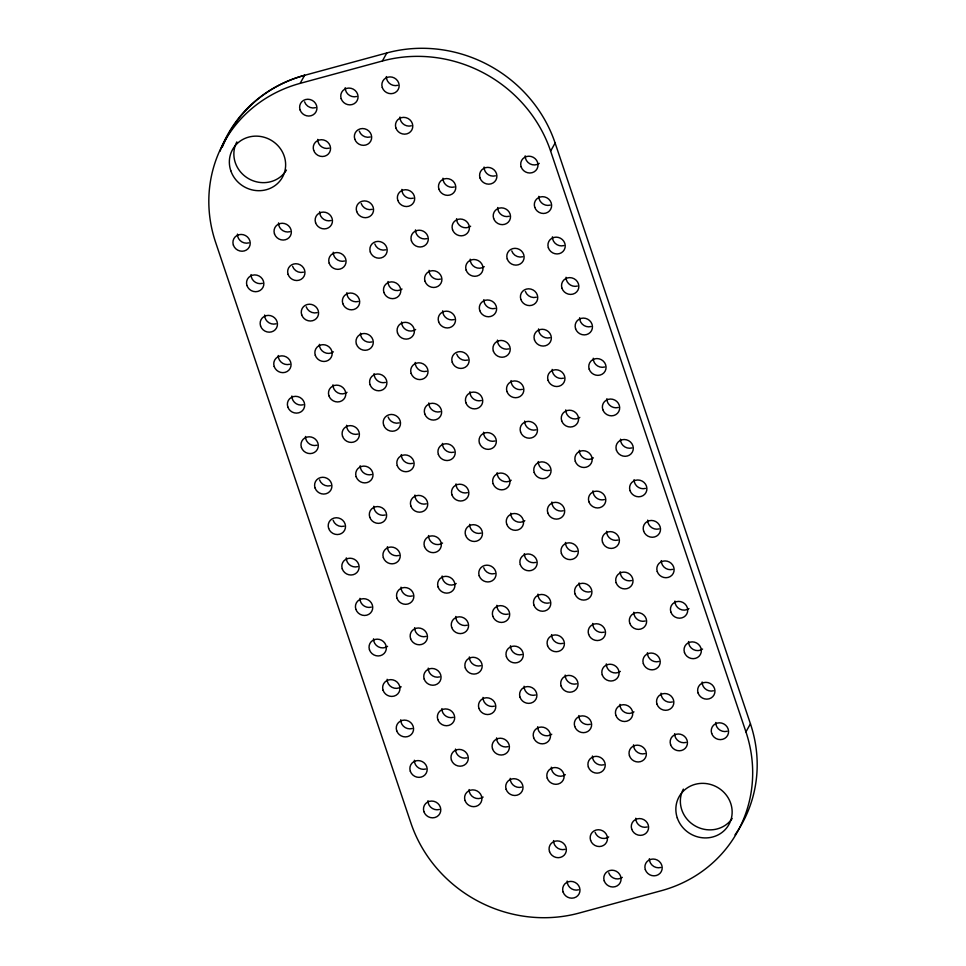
<?xml version="1.0" encoding="UTF-8"?>
<svg xmlns="http://www.w3.org/2000/svg" width="966" height="966" viewBox="0 0 966 966"><rect width="100%" height="100%" fill="white"/><g stroke="black" fill="none" stroke-linecap="round" stroke-linejoin="round"><path stroke-width="1.45" d="M303.602 75.59L386.847 52.949A134.962 127.222 29.2 0 1 555.124 143.04L750.437 723.824L745.933 731.878A134.962 127.222 29.2 0 1 661.372 890.688L579.153 913.051A134.962 127.222 29.2 0 1 410.876 822.96L215.563 242.176A134.962 127.222 29.2 0 1 300.124 83.366L304.628 75.312A134.962 127.222 29.2 0 0 222.204 147.375M300.124 83.366L382.343 61.015L386.847 52.949M745.933 731.878L550.62 151.094L555.124 143.04M382.343 61.015A134.962 127.222 29.2 0 1 550.62 151.094M604.644 367.008A8.779 8.271 29.2 0 1 593.257 358.229M604.088 632.187A8.779 8.271 29.2 0 1 592.701 623.42M562.973 643.368A8.779 8.271 29.2 0 1 551.598 634.59M563.528 378.177A8.779 8.271 29.2 0 1 552.154 369.398M521.857 654.55A8.779 8.271 29.2 0 1 510.483 645.771M522.413 389.358A8.779 8.271 29.2 0 1 511.038 380.58M480.754 665.719A8.779 8.271 29.2 0 1 469.367 656.94M481.31 400.528A8.779 8.271 29.2 0 1 469.923 391.761M439.639 676.9A8.779 8.271 29.2 0 1 428.264 668.122M440.194 411.709A8.779 8.271 29.2 0 1 428.819 402.931M401.192 686.814A8.779 8.271 29.2 0 1 387.149 679.291M713.524 690.787A8.779 8.271 29.2 0 1 702.149 682.008M702.584 649.055A8.779 8.271 29.2 0 1 688.541 641.533M399.079 422.891A8.779 8.271 29.2 0 1 388.139 417.022M658.812 661.493A8.779 8.271 29.2 0 1 647.425 652.714M357.975 434.06A8.779 8.271 29.2 0 1 346.589 425.281M316.86 445.241A8.779 8.271 29.2 0 1 305.485 436.463M620.353 671.406A8.779 8.271 29.2 0 1 606.322 663.883M618.252 407.483A8.779 8.271 29.2 0 1 606.877 398.704M576.581 683.843A8.779 8.271 29.2 0 1 565.207 675.065M579.805 417.397A8.779 8.271 29.2 0 1 565.762 409.874M535.478 695.013A8.779 8.271 29.2 0 1 524.091 686.234M494.363 706.194A8.779 8.271 29.2 0 1 482.988 697.416M536.033 429.834A8.779 8.271 29.2 0 1 524.647 421.055M453.247 717.364A8.779 8.271 29.2 0 1 441.873 708.585M494.918 441.003A8.779 8.271 29.2 0 1 483.543 432.225M412.144 728.545A8.779 8.271 29.2 0 1 400.757 719.767M453.803 452.185A8.779 8.271 29.2 0 1 442.428 443.406M412.699 463.354A8.779 8.271 29.2 0 1 401.313 454.575M672.421 701.956A8.779 8.271 29.2 0 1 661.034 693.177M371.584 474.535A8.779 8.271 29.2 0 1 360.209 465.757M633.962 711.87A8.779 8.271 29.2 0 1 619.93 704.359M330.469 485.705A8.779 8.271 29.2 0 1 319.529 479.848M590.19 724.307A8.779 8.271 29.2 0 1 578.815 715.54M631.861 447.946A8.779 8.271 29.2 0 1 620.486 439.168M551.743 734.232A8.779 8.271 29.2 0 1 537.7 726.71M593.414 457.86A8.779 8.271 29.2 0 1 579.371 450.349M507.971 746.67A8.779 8.271 29.2 0 1 496.596 737.891M549.642 470.297A8.779 8.271 29.2 0 1 538.255 461.531M727.144 731.262A8.779 8.271 29.2 0 1 715.758 722.483M466.868 757.839A8.779 8.271 29.2 0 1 455.481 749.061M511.195 480.223A8.779 8.271 29.2 0 1 497.152 472.7M425.752 769.021A8.779 8.271 29.2 0 1 414.366 760.242M467.423 492.66A8.779 8.271 29.2 0 1 456.037 483.881M426.308 503.829A8.779 8.271 29.2 0 1 414.933 495.051M686.029 742.431A8.779 8.271 29.2 0 1 674.654 733.653M385.192 515.011A8.779 8.271 29.2 0 1 373.818 506.232M644.914 753.613A8.779 8.271 29.2 0 1 633.539 744.834M344.089 526.18A8.779 8.271 29.2 0 1 333.137 520.324M603.81 764.782A8.779 8.271 29.2 0 1 592.424 756.004M645.469 488.422A8.779 8.271 29.2 0 1 634.094 479.643M565.351 774.696A8.779 8.271 29.2 0 1 551.32 767.185M604.366 499.603A8.779 8.271 29.2 0 1 592.979 490.825M521.58 787.133A8.779 8.271 29.2 0 1 510.205 778.355M563.25 510.772A8.779 8.271 29.2 0 1 551.876 501.994M483.133 797.047A8.779 8.271 29.2 0 1 469.09 789.536M524.804 520.686A8.779 8.271 29.2 0 1 510.76 513.175M439.361 809.484A8.779 8.271 29.2 0 1 427.986 800.705M481.032 533.123A8.779 8.271 29.2 0 1 469.645 524.345M564.941 849.343A8.779 8.271 29.2 0 1 553.566 840.565M442.573 543.037A8.779 8.271 29.2 0 1 428.542 535.526M608.713 836.906A8.779 8.271 29.2 0 1 595.104 832.318M398.801 555.474A8.779 8.271 29.2 0 1 387.426 546.696M647.16 826.993A8.779 8.271 29.2 0 1 635.785 818.214M357.698 566.656A8.779 8.271 29.2 0 1 346.311 557.877M578.549 889.819A8.779 8.271 29.2 0 1 567.175 881.04M659.09 528.897A8.779 8.271 29.2 0 1 647.703 520.119M622.321 877.382A8.779 8.271 29.2 0 1 608.725 872.781M617.974 540.066A8.779 8.271 29.2 0 1 606.6 531.288M660.78 867.468A8.779 8.271 29.2 0 1 649.393 858.689M576.859 551.248A8.779 8.271 29.2 0 1 565.484 542.469M535.756 562.417A8.779 8.271 29.2 0 1 524.369 553.651M494.64 573.599A8.779 8.271 29.2 0 1 483.7 567.742M456.194 583.512A8.779 8.271 29.2 0 1 442.15 576.002M412.422 595.95A8.779 8.271 29.2 0 1 401.035 587.171M371.306 607.131A8.779 8.271 29.2 0 1 359.932 598.352M672.698 569.372A8.779 8.271 29.2 0 1 661.312 560.594M631.583 580.542A8.779 8.271 29.2 0 1 620.208 571.763M590.48 591.723A8.779 8.271 29.2 0 1 579.093 582.945M549.364 602.893A8.779 8.271 29.2 0 1 537.977 594.114M508.249 614.074A8.779 8.271 29.2 0 1 496.874 605.296M467.146 625.243A8.779 8.271 29.2 0 1 455.759 616.465M426.03 636.425A8.779 8.271 29.2 0 1 414.655 627.646M387.583 646.339A8.779 8.271 29.2 0 1 373.54 638.816M688.963 608.58A8.779 8.271 29.2 0 1 674.932 601.057M645.191 621.017A8.779 8.271 29.2 0 1 633.817 612.239M413.255 198.175A8.779 8.271 29.2 0 1 401.868 189.396M372.139 209.344A8.779 8.271 29.2 0 1 361.199 203.488M331.024 220.526A8.779 8.271 29.2 0 1 319.649 211.747M750.437 723.824A134.962 127.222 29.2 0 1 734.993 834.865M220.031 151.227A135.518 127.741 29.2 0 1 304.628 75.312M286.443 170.076A28.533 26.891 29.2 0 1 248.697 178.734A28.533 26.891 29.2 0 1 236.851 141.893M732.168 818.504A28.533 26.891 29.2 0 1 694.542 825.568A28.533 26.891 29.2 0 1 683.348 789.113M329.128 148.16A8.779 8.271 29.2 0 1 317.742 139.382M370.244 136.979A8.779 8.271 29.2 0 1 359.292 131.122M411.347 125.809A8.779 8.271 29.2 0 1 399.972 117.031M315.52 107.685A8.779 8.271 29.2 0 1 304.568 101.828M356.623 96.503A8.779 8.271 29.2 0 1 345.248 87.725M397.738 85.334A8.779 8.271 29.2 0 1 386.364 76.555M539.245 163.387A8.779 8.271 29.2 0 1 525.202 155.864M495.473 175.824A8.779 8.271 29.2 0 1 484.099 167.046M454.358 186.993A8.779 8.271 29.2 0 1 442.983 178.215M289.921 231.695A8.779 8.271 29.2 0 1 278.534 222.917M248.805 242.877A8.779 8.271 29.2 0 1 237.431 234.098M550.197 205.118A8.779 8.271 29.2 0 1 538.823 196.339M509.082 216.287A8.779 8.271 29.2 0 1 497.707 207.509M470.635 226.201A8.779 8.271 29.2 0 1 456.592 218.69M426.863 238.638A8.779 8.271 29.2 0 1 415.489 229.872M385.748 249.82A8.779 8.271 29.2 0 1 374.808 243.963M344.645 261.001A8.779 8.271 29.2 0 1 333.258 252.223M303.529 272.171A8.779 8.271 29.2 0 1 292.589 266.314M262.414 283.352A8.779 8.271 29.2 0 1 251.039 274.573M563.806 245.593A8.779 8.271 29.2 0 1 552.431 236.815M522.691 256.763A8.779 8.271 29.2 0 1 511.751 250.906M484.244 266.676A8.779 8.271 29.2 0 1 470.2 259.166M440.472 279.114A8.779 8.271 29.2 0 1 429.097 270.335M402.025 289.027A8.779 8.271 29.2 0 1 387.982 281.517M358.253 301.464A8.779 8.271 29.2 0 1 346.866 292.686M317.138 312.646A8.779 8.271 29.2 0 1 306.198 306.79M276.034 323.815A8.779 8.271 29.2 0 1 264.648 315.037M577.414 286.057A8.779 8.271 29.2 0 1 566.04 277.278M536.311 297.238A8.779 8.271 29.2 0 1 525.359 291.382M495.196 308.408A8.779 8.271 29.2 0 1 483.821 299.641M454.08 319.589A8.779 8.271 29.2 0 1 442.706 310.81M415.634 329.503A8.779 8.271 29.2 0 1 401.59 321.992M371.862 341.94A8.779 8.271 29.2 0 1 360.487 333.161M333.415 351.853A8.779 8.271 29.2 0 1 319.372 344.343M289.643 364.291A8.779 8.271 29.2 0 1 278.256 355.512M591.035 326.532A8.779 8.271 29.2 0 1 579.648 317.754M549.92 337.714A8.779 8.271 29.2 0 1 538.545 328.935M508.804 348.883A8.779 8.271 29.2 0 1 497.43 340.104M467.701 360.064A8.779 8.271 29.2 0 1 456.749 354.196M426.586 371.234A8.779 8.271 29.2 0 1 415.211 362.455M385.47 382.415A8.779 8.271 29.2 0 1 374.096 373.637M347.023 392.329A8.779 8.271 29.2 0 1 332.98 384.806M303.252 404.766A8.779 8.271 29.2 0 1 291.877 395.988M230.777 170.68A28.533 26.891 29.2 0 0 278.522 182.562A28.533 26.891 29.2 0 0 263.199 137.003A28.533 26.891 29.2 0 0 230.777 170.68M677.275 817.9A28.533 26.891 29.2 0 0 725.019 829.794A28.533 26.891 29.2 0 0 709.696 784.223A28.533 26.891 29.2 0 0 677.275 817.9M313.684 150.358A8.779 8.271 29.2 0 0 328.368 154.005A8.779 8.271 29.2 0 0 323.658 139.985A8.779 8.271 29.2 0 0 313.684 150.358M354.788 139.176A8.779 8.271 29.2 0 0 369.483 142.835A8.779 8.271 29.2 0 0 364.762 128.816A8.779 8.271 29.2 0 0 354.788 139.176M395.903 128.007A8.779 8.271 29.2 0 0 410.598 131.654A8.779 8.271 29.2 0 0 405.877 117.635A8.779 8.271 29.2 0 0 395.903 128.007M300.064 109.883A8.779 8.271 29.2 0 0 314.759 113.541A8.779 8.271 29.2 0 0 310.05 99.522A8.779 8.271 29.2 0 0 300.064 109.883M341.179 98.701A8.779 8.271 29.2 0 0 355.874 102.36A8.779 8.271 29.2 0 0 351.153 88.341A8.779 8.271 29.2 0 0 341.179 98.701M382.295 87.532A8.779 8.271 29.2 0 0 396.978 91.19A8.779 8.271 29.2 0 0 392.268 77.171A8.779 8.271 29.2 0 0 382.295 87.532M521.133 166.84A8.779 8.271 29.2 0 0 535.828 170.499A8.779 8.271 29.2 0 0 531.119 156.48A8.779 8.271 29.2 0 0 521.133 166.84M480.03 178.022A8.779 8.271 29.2 0 0 494.713 181.668A8.779 8.271 29.2 0 0 490.004 167.649A8.779 8.271 29.2 0 0 480.03 178.022M438.914 189.191A8.779 8.271 29.2 0 0 453.609 192.85A8.779 8.271 29.2 0 0 448.888 178.831A8.779 8.271 29.2 0 0 438.914 189.191M397.799 200.373A8.779 8.271 29.2 0 0 412.494 204.031A8.779 8.271 29.2 0 0 407.785 190A8.779 8.271 29.2 0 0 397.799 200.373M356.695 211.542A8.779 8.271 29.2 0 0 371.379 215.201A8.779 8.271 29.2 0 0 366.669 201.182A8.779 8.271 29.2 0 0 356.695 211.542M315.58 222.723A8.779 8.271 29.2 0 0 330.275 226.382A8.779 8.271 29.2 0 0 325.554 212.363A8.779 8.271 29.2 0 0 315.58 222.723M274.477 233.893A8.779 8.271 29.2 0 0 289.16 237.551A8.779 8.271 29.2 0 0 284.451 223.532A8.779 8.271 29.2 0 0 274.477 233.893M233.361 245.074A8.779 8.271 29.2 0 0 248.045 248.733A8.779 8.271 29.2 0 0 243.335 234.714A8.779 8.271 29.2 0 0 233.361 245.074M534.753 207.316A8.779 8.271 29.2 0 0 549.437 210.974A8.779 8.271 29.2 0 0 544.727 196.955A8.779 8.271 29.2 0 0 534.753 207.316M493.638 218.485A8.779 8.271 29.2 0 0 508.333 222.144A8.779 8.271 29.2 0 0 503.612 208.125A8.779 8.271 29.2 0 0 493.638 218.485M452.523 229.666A8.779 8.271 29.2 0 0 467.218 233.325A8.779 8.271 29.2 0 0 462.509 219.306A8.779 8.271 29.2 0 0 452.523 229.666M411.419 240.836A8.779 8.271 29.2 0 0 426.103 244.495A8.779 8.271 29.2 0 0 421.393 230.476A8.779 8.271 29.2 0 0 411.419 240.836M370.304 252.017A8.779 8.271 29.2 0 0 384.999 255.676A8.779 8.271 29.2 0 0 380.278 241.657A8.779 8.271 29.2 0 0 370.304 252.017M329.189 263.199A8.779 8.271 29.2 0 0 343.884 266.845A8.779 8.271 29.2 0 0 339.175 252.826A8.779 8.271 29.2 0 0 329.189 263.199M288.085 274.368A8.779 8.271 29.2 0 0 302.769 278.027A8.779 8.271 29.2 0 0 298.059 264.008A8.779 8.271 29.2 0 0 288.085 274.368M246.97 285.55A8.779 8.271 29.2 0 0 261.665 289.196A8.779 8.271 29.2 0 0 256.944 275.177A8.779 8.271 29.2 0 0 246.97 285.55M548.362 247.791A8.779 8.271 29.2 0 0 563.057 251.438A8.779 8.271 29.2 0 0 558.336 237.419A8.779 8.271 29.2 0 0 548.362 247.791M507.247 258.96A8.779 8.271 29.2 0 0 521.942 262.619A8.779 8.271 29.2 0 0 517.221 248.6A8.779 8.271 29.2 0 0 507.247 258.96M466.143 270.142A8.779 8.271 29.2 0 0 480.827 273.801A8.779 8.271 29.2 0 0 476.117 259.769A8.779 8.271 29.2 0 0 466.143 270.142M425.028 281.311A8.779 8.271 29.2 0 0 439.723 284.97A8.779 8.271 29.2 0 0 435.002 270.951A8.779 8.271 29.2 0 0 425.028 281.311M383.913 292.493A8.779 8.271 29.2 0 0 398.608 296.151A8.779 8.271 29.2 0 0 393.887 282.132A8.779 8.271 29.2 0 0 383.913 292.493M342.809 303.662A8.779 8.271 29.2 0 0 357.492 307.321A8.779 8.271 29.2 0 0 352.783 293.302A8.779 8.271 29.2 0 0 342.809 303.662M301.694 314.844A8.779 8.271 29.2 0 0 316.389 318.502A8.779 8.271 29.2 0 0 311.668 304.483A8.779 8.271 29.2 0 0 301.694 314.844M260.579 326.013A8.779 8.271 29.2 0 0 275.274 329.672A8.779 8.271 29.2 0 0 270.552 315.653A8.779 8.271 29.2 0 0 260.579 326.013M561.971 288.254A8.779 8.271 29.2 0 0 576.666 291.913A8.779 8.271 29.2 0 0 571.944 277.894A8.779 8.271 29.2 0 0 561.971 288.254M520.855 299.436A8.779 8.271 29.2 0 0 535.55 303.095A8.779 8.271 29.2 0 0 530.841 289.076A8.779 8.271 29.2 0 0 520.855 299.436M479.752 310.605A8.779 8.271 29.2 0 0 494.435 314.264A8.779 8.271 29.2 0 0 489.726 300.245A8.779 8.271 29.2 0 0 479.752 310.605M438.636 321.787A8.779 8.271 29.2 0 0 453.332 325.445A8.779 8.271 29.2 0 0 448.61 311.426A8.779 8.271 29.2 0 0 438.636 321.787M397.521 332.956A8.779 8.271 29.2 0 0 412.216 336.615A8.779 8.271 29.2 0 0 407.507 322.596A8.779 8.271 29.2 0 0 397.521 332.956M356.418 344.137A8.779 8.271 29.2 0 0 371.101 347.796A8.779 8.271 29.2 0 0 366.392 333.777A8.779 8.271 29.2 0 0 356.418 344.137M315.302 355.319A8.779 8.271 29.2 0 0 329.998 358.966A8.779 8.271 29.2 0 0 325.276 344.947A8.779 8.271 29.2 0 0 315.302 355.319M274.187 366.488A8.779 8.271 29.2 0 0 288.882 370.147A8.779 8.271 29.2 0 0 284.173 356.128A8.779 8.271 29.2 0 0 274.187 366.488M575.579 328.73A8.779 8.271 29.2 0 0 590.274 332.389A8.779 8.271 29.2 0 0 585.553 318.369A8.779 8.271 29.2 0 0 575.579 328.73M534.476 339.911A8.779 8.271 29.2 0 0 549.159 343.558A8.779 8.271 29.2 0 0 544.45 329.539A8.779 8.271 29.2 0 0 534.476 339.911M493.36 351.081A8.779 8.271 29.2 0 0 508.056 354.739A8.779 8.271 29.2 0 0 503.334 340.72A8.779 8.271 29.2 0 0 493.36 351.081M452.245 362.262A8.779 8.271 29.2 0 0 466.94 365.921A8.779 8.271 29.2 0 0 462.219 351.89A8.779 8.271 29.2 0 0 452.245 362.262M411.142 373.431A8.779 8.271 29.2 0 0 425.825 377.09A8.779 8.271 29.2 0 0 421.116 363.071A8.779 8.271 29.2 0 0 411.142 373.431M370.026 384.613A8.779 8.271 29.2 0 0 384.722 388.272A8.779 8.271 29.2 0 0 380 374.253A8.779 8.271 29.2 0 0 370.026 384.613M328.911 395.782A8.779 8.271 29.2 0 0 343.606 399.441A8.779 8.271 29.2 0 0 338.897 385.422A8.779 8.271 29.2 0 0 328.911 395.782M287.808 406.964A8.779 8.271 29.2 0 0 302.491 410.622A8.779 8.271 29.2 0 0 297.782 396.603A8.779 8.271 29.2 0 0 287.808 406.964M589.2 369.205A8.779 8.271 29.2 0 0 603.883 372.864A8.779 8.271 29.2 0 0 599.174 358.845A8.779 8.271 29.2 0 0 589.2 369.205M548.084 380.375A8.779 8.271 29.2 0 0 562.767 384.033A8.779 8.271 29.2 0 0 558.058 370.014A8.779 8.271 29.2 0 0 548.084 380.375M506.969 391.556A8.779 8.271 29.2 0 0 521.664 395.215A8.779 8.271 29.2 0 0 516.943 381.196A8.779 8.271 29.2 0 0 506.969 391.556M465.866 402.725A8.779 8.271 29.2 0 0 480.549 406.384A8.779 8.271 29.2 0 0 475.84 392.365A8.779 8.271 29.2 0 0 465.866 402.725M424.75 413.907A8.779 8.271 29.2 0 0 439.445 417.566A8.779 8.271 29.2 0 0 434.724 403.546A8.779 8.271 29.2 0 0 424.75 413.907M383.635 425.088A8.779 8.271 29.2 0 0 398.33 428.735A8.779 8.271 29.2 0 0 393.609 414.716A8.779 8.271 29.2 0 0 383.635 425.088M342.532 436.258A8.779 8.271 29.2 0 0 357.215 439.916A8.779 8.271 29.2 0 0 352.505 425.897A8.779 8.271 29.2 0 0 342.532 436.258M301.416 447.439A8.779 8.271 29.2 0 0 316.111 451.086A8.779 8.271 29.2 0 0 311.39 437.067A8.779 8.271 29.2 0 0 301.416 447.439M602.808 409.681A8.779 8.271 29.2 0 0 617.491 413.327A8.779 8.271 29.2 0 0 612.782 399.308A8.779 8.271 29.2 0 0 602.808 409.681M561.693 420.85A8.779 8.271 29.2 0 0 576.388 424.509A8.779 8.271 29.2 0 0 571.667 410.49A8.779 8.271 29.2 0 0 561.693 420.85M520.577 432.031A8.779 8.271 29.2 0 0 535.273 435.69A8.779 8.271 29.2 0 0 530.563 421.659A8.779 8.271 29.2 0 0 520.577 432.031M479.474 443.201A8.779 8.271 29.2 0 0 494.157 446.86A8.779 8.271 29.2 0 0 489.448 432.84A8.779 8.271 29.2 0 0 479.474 443.201M438.359 454.382A8.779 8.271 29.2 0 0 453.054 458.041A8.779 8.271 29.2 0 0 448.333 444.022A8.779 8.271 29.2 0 0 438.359 454.382M397.243 465.552A8.779 8.271 29.2 0 0 411.939 469.21A8.779 8.271 29.2 0 0 407.229 455.191A8.779 8.271 29.2 0 0 397.243 465.552M356.14 476.733A8.779 8.271 29.2 0 0 370.823 480.392A8.779 8.271 29.2 0 0 366.114 466.373A8.779 8.271 29.2 0 0 356.14 476.733M315.025 487.902A8.779 8.271 29.2 0 0 329.72 491.561A8.779 8.271 29.2 0 0 324.999 477.542A8.779 8.271 29.2 0 0 315.025 487.902M616.417 450.144A8.779 8.271 29.2 0 0 631.112 453.803A8.779 8.271 29.2 0 0 626.391 439.784A8.779 8.271 29.2 0 0 616.417 450.144M575.301 461.325A8.779 8.271 29.2 0 0 589.997 464.984A8.779 8.271 29.2 0 0 585.275 450.965A8.779 8.271 29.2 0 0 575.301 461.325M534.198 472.495A8.779 8.271 29.2 0 0 548.881 476.153A8.779 8.271 29.2 0 0 544.172 462.134A8.779 8.271 29.2 0 0 534.198 472.495M493.083 483.676A8.779 8.271 29.2 0 0 507.778 487.335A8.779 8.271 29.2 0 0 503.057 473.316A8.779 8.271 29.2 0 0 493.083 483.676M451.967 494.846A8.779 8.271 29.2 0 0 466.663 498.504A8.779 8.271 29.2 0 0 461.941 484.485A8.779 8.271 29.2 0 0 451.967 494.846M410.864 506.027A8.779 8.271 29.2 0 0 425.547 509.686A8.779 8.271 29.2 0 0 420.838 495.667A8.779 8.271 29.2 0 0 410.864 506.027M369.749 517.208A8.779 8.271 29.2 0 0 384.444 520.855A8.779 8.271 29.2 0 0 379.723 506.836A8.779 8.271 29.2 0 0 369.749 517.208M328.633 528.378A8.779 8.271 29.2 0 0 343.328 532.037A8.779 8.271 29.2 0 0 338.607 518.018A8.779 8.271 29.2 0 0 328.633 528.378M630.025 490.619A8.779 8.271 29.2 0 0 644.72 494.278A8.779 8.271 29.2 0 0 639.999 480.259A8.779 8.271 29.2 0 0 630.025 490.619M588.91 501.801A8.779 8.271 29.2 0 0 603.605 505.447A8.779 8.271 29.2 0 0 598.896 491.428A8.779 8.271 29.2 0 0 588.91 501.801M547.807 512.97A8.779 8.271 29.2 0 0 562.49 516.629A8.779 8.271 29.2 0 0 557.78 502.61A8.779 8.271 29.2 0 0 547.807 512.97M506.691 524.152A8.779 8.271 29.2 0 0 521.386 527.81A8.779 8.271 29.2 0 0 516.665 513.779A8.779 8.271 29.2 0 0 506.691 524.152M465.588 535.321A8.779 8.271 29.2 0 0 480.271 538.98A8.779 8.271 29.2 0 0 475.562 524.961A8.779 8.271 29.2 0 0 465.588 535.321M424.472 546.502A8.779 8.271 29.2 0 0 439.156 550.161A8.779 8.271 29.2 0 0 434.446 536.142A8.779 8.271 29.2 0 0 424.472 546.502M383.357 557.672A8.779 8.271 29.2 0 0 398.052 561.331A8.779 8.271 29.2 0 0 393.331 547.311A8.779 8.271 29.2 0 0 383.357 557.672M342.254 568.853A8.779 8.271 29.2 0 0 356.937 572.512A8.779 8.271 29.2 0 0 352.228 558.493A8.779 8.271 29.2 0 0 342.254 568.853M643.634 531.095A8.779 8.271 29.2 0 0 658.329 534.753A8.779 8.271 29.2 0 0 653.62 520.734A8.779 8.271 29.2 0 0 643.634 531.095M602.53 542.264A8.779 8.271 29.2 0 0 617.214 545.923A8.779 8.271 29.2 0 0 612.504 531.904A8.779 8.271 29.2 0 0 602.53 542.264M561.415 553.446A8.779 8.271 29.2 0 0 576.11 557.104A8.779 8.271 29.2 0 0 571.389 543.085A8.779 8.271 29.2 0 0 561.415 553.446M520.3 564.615A8.779 8.271 29.2 0 0 534.995 568.274A8.779 8.271 29.2 0 0 530.286 554.255A8.779 8.271 29.2 0 0 520.3 564.615M479.196 575.796A8.779 8.271 29.2 0 0 493.88 579.455A8.779 8.271 29.2 0 0 489.17 565.436A8.779 8.271 29.2 0 0 479.196 575.796M438.081 586.978A8.779 8.271 29.2 0 0 452.776 590.624A8.779 8.271 29.2 0 0 448.055 576.605A8.779 8.271 29.2 0 0 438.081 586.978M396.966 598.147A8.779 8.271 29.2 0 0 411.661 601.806A8.779 8.271 29.2 0 0 406.952 587.787A8.779 8.271 29.2 0 0 396.966 598.147M355.862 609.329A8.779 8.271 29.2 0 0 370.546 612.975A8.779 8.271 29.2 0 0 365.836 598.956A8.779 8.271 29.2 0 0 355.862 609.329M657.254 571.57A8.779 8.271 29.2 0 0 671.938 575.217A8.779 8.271 29.2 0 0 667.228 561.198A8.779 8.271 29.2 0 0 657.254 571.57M616.139 582.74A8.779 8.271 29.2 0 0 630.834 586.398A8.779 8.271 29.2 0 0 626.113 572.379A8.779 8.271 29.2 0 0 616.139 582.74M575.024 593.921A8.779 8.271 29.2 0 0 589.719 597.58A8.779 8.271 29.2 0 0 584.998 583.549A8.779 8.271 29.2 0 0 575.024 593.921M533.92 605.09A8.779 8.271 29.2 0 0 548.603 608.749A8.779 8.271 29.2 0 0 543.894 594.73A8.779 8.271 29.2 0 0 533.92 605.09M492.805 616.272A8.779 8.271 29.2 0 0 507.5 619.93A8.779 8.271 29.2 0 0 502.779 605.911A8.779 8.271 29.2 0 0 492.805 616.272M451.69 627.441A8.779 8.271 29.2 0 0 466.385 631.1A8.779 8.271 29.2 0 0 461.663 617.081A8.779 8.271 29.2 0 0 451.69 627.441M410.586 638.623A8.779 8.271 29.2 0 0 425.269 642.281A8.779 8.271 29.2 0 0 420.56 628.262A8.779 8.271 29.2 0 0 410.586 638.623M369.471 649.792A8.779 8.271 29.2 0 0 384.166 653.451A8.779 8.271 29.2 0 0 379.445 639.432A8.779 8.271 29.2 0 0 369.471 649.792M670.863 612.033A8.779 8.271 29.2 0 0 685.546 615.692A8.779 8.271 29.2 0 0 680.837 601.673A8.779 8.271 29.2 0 0 670.863 612.033M629.747 623.215A8.779 8.271 29.2 0 0 644.443 626.874A8.779 8.271 29.2 0 0 639.721 612.855A8.779 8.271 29.2 0 0 629.747 623.215M588.632 634.384A8.779 8.271 29.2 0 0 603.327 638.043A8.779 8.271 29.2 0 0 598.618 624.024A8.779 8.271 29.2 0 0 588.632 634.384M547.529 645.566A8.779 8.271 29.2 0 0 562.212 649.224A8.779 8.271 29.2 0 0 557.503 635.205A8.779 8.271 29.2 0 0 547.529 645.566M506.413 656.735A8.779 8.271 29.2 0 0 521.109 660.394A8.779 8.271 29.2 0 0 516.387 646.375A8.779 8.271 29.2 0 0 506.413 656.735M465.298 667.917A8.779 8.271 29.2 0 0 479.993 671.575A8.779 8.271 29.2 0 0 475.284 657.556A8.779 8.271 29.2 0 0 465.298 667.917M424.195 679.098A8.779 8.271 29.2 0 0 438.878 682.745A8.779 8.271 29.2 0 0 434.169 668.726A8.779 8.271 29.2 0 0 424.195 679.098M383.079 690.267A8.779 8.271 29.2 0 0 397.775 693.926A8.779 8.271 29.2 0 0 393.053 679.907A8.779 8.271 29.2 0 0 383.079 690.267M684.471 652.509A8.779 8.271 29.2 0 0 699.167 656.168A8.779 8.271 29.2 0 0 694.445 642.148A8.779 8.271 29.2 0 0 684.471 652.509M643.356 663.69A8.779 8.271 29.2 0 0 658.051 667.337A8.779 8.271 29.2 0 0 653.33 653.318A8.779 8.271 29.2 0 0 643.356 663.69M602.253 674.86A8.779 8.271 29.2 0 0 616.936 678.518A8.779 8.271 29.2 0 0 612.227 664.499A8.779 8.271 29.2 0 0 602.253 674.86M561.137 686.041A8.779 8.271 29.2 0 0 575.833 689.7A8.779 8.271 29.2 0 0 571.111 675.669A8.779 8.271 29.2 0 0 561.137 686.041M520.022 697.211A8.779 8.271 29.2 0 0 534.717 700.869A8.779 8.271 29.2 0 0 530.008 686.85A8.779 8.271 29.2 0 0 520.022 697.211M478.919 708.392A8.779 8.271 29.2 0 0 493.602 712.051A8.779 8.271 29.2 0 0 488.893 698.032A8.779 8.271 29.2 0 0 478.919 708.392M437.803 719.561A8.779 8.271 29.2 0 0 452.499 723.22A8.779 8.271 29.2 0 0 447.777 709.201A8.779 8.271 29.2 0 0 437.803 719.561M396.688 730.743A8.779 8.271 29.2 0 0 411.383 734.402A8.779 8.271 29.2 0 0 406.674 720.382A8.779 8.271 29.2 0 0 396.688 730.743M698.08 692.984A8.779 8.271 29.2 0 0 712.775 696.643A8.779 8.271 29.2 0 0 708.054 682.624A8.779 8.271 29.2 0 0 698.08 692.984M656.977 704.154A8.779 8.271 29.2 0 0 671.66 707.812A8.779 8.271 29.2 0 0 666.951 693.793A8.779 8.271 29.2 0 0 656.977 704.154M615.861 715.335A8.779 8.271 29.2 0 0 630.557 718.994A8.779 8.271 29.2 0 0 625.835 704.975A8.779 8.271 29.2 0 0 615.861 715.335M574.746 726.504A8.779 8.271 29.2 0 0 589.441 730.163A8.779 8.271 29.2 0 0 584.72 716.144A8.779 8.271 29.2 0 0 574.746 726.504M533.643 737.686A8.779 8.271 29.2 0 0 548.326 741.345A8.779 8.271 29.2 0 0 543.616 727.326A8.779 8.271 29.2 0 0 533.643 737.686M492.527 748.867A8.779 8.271 29.2 0 0 507.222 752.514A8.779 8.271 29.2 0 0 502.501 738.495A8.779 8.271 29.2 0 0 492.527 748.867M451.412 760.037A8.779 8.271 29.2 0 0 466.107 763.695A8.779 8.271 29.2 0 0 461.386 749.676A8.779 8.271 29.2 0 0 451.412 760.037M410.309 771.218A8.779 8.271 29.2 0 0 424.992 774.865A8.779 8.271 29.2 0 0 420.282 760.846A8.779 8.271 29.2 0 0 410.309 771.218M711.688 733.46A8.779 8.271 29.2 0 0 726.384 737.106A8.779 8.271 29.2 0 0 721.674 723.087A8.779 8.271 29.2 0 0 711.688 733.46M670.585 744.629A8.779 8.271 29.2 0 0 685.268 748.288A8.779 8.271 29.2 0 0 680.559 734.269A8.779 8.271 29.2 0 0 670.585 744.629M629.47 755.81A8.779 8.271 29.2 0 0 644.165 759.469A8.779 8.271 29.2 0 0 639.444 745.438A8.779 8.271 29.2 0 0 629.47 755.81M588.354 766.98A8.779 8.271 29.2 0 0 603.05 770.639A8.779 8.271 29.2 0 0 598.34 756.62A8.779 8.271 29.2 0 0 588.354 766.98M547.251 778.161A8.779 8.271 29.2 0 0 561.934 781.82A8.779 8.271 29.2 0 0 557.225 767.801A8.779 8.271 29.2 0 0 547.251 778.161M506.136 789.331A8.779 8.271 29.2 0 0 520.831 792.989A8.779 8.271 29.2 0 0 516.11 778.97A8.779 8.271 29.2 0 0 506.136 789.331M465.02 800.512A8.779 8.271 29.2 0 0 479.716 804.171A8.779 8.271 29.2 0 0 475.006 790.152A8.779 8.271 29.2 0 0 465.02 800.512M423.917 811.682A8.779 8.271 29.2 0 0 438.6 815.34A8.779 8.271 29.2 0 0 433.891 801.321A8.779 8.271 29.2 0 0 423.917 811.682M549.497 851.541A8.779 8.271 29.2 0 0 564.18 855.2A8.779 8.271 29.2 0 0 559.471 841.181A8.779 8.271 29.2 0 0 549.497 851.541M590.6 840.372A8.779 8.271 29.2 0 0 605.296 844.03A8.779 8.271 29.2 0 0 600.586 830.011A8.779 8.271 29.2 0 0 590.6 840.372M631.716 829.19A8.779 8.271 29.2 0 0 646.411 832.849A8.779 8.271 29.2 0 0 641.69 818.83A8.779 8.271 29.2 0 0 631.716 829.19M563.106 892.016A8.779 8.271 29.2 0 0 577.801 895.675A8.779 8.271 29.2 0 0 573.08 881.656A8.779 8.271 29.2 0 0 563.106 892.016M604.221 880.847A8.779 8.271 29.2 0 0 618.904 884.494A8.779 8.271 29.2 0 0 614.195 870.475A8.779 8.271 29.2 0 0 604.221 880.847M645.324 869.666A8.779 8.271 29.2 0 0 660.019 873.324A8.779 8.271 29.2 0 0 655.298 859.305A8.779 8.271 29.2 0 0 645.324 869.666"/></g></svg>
